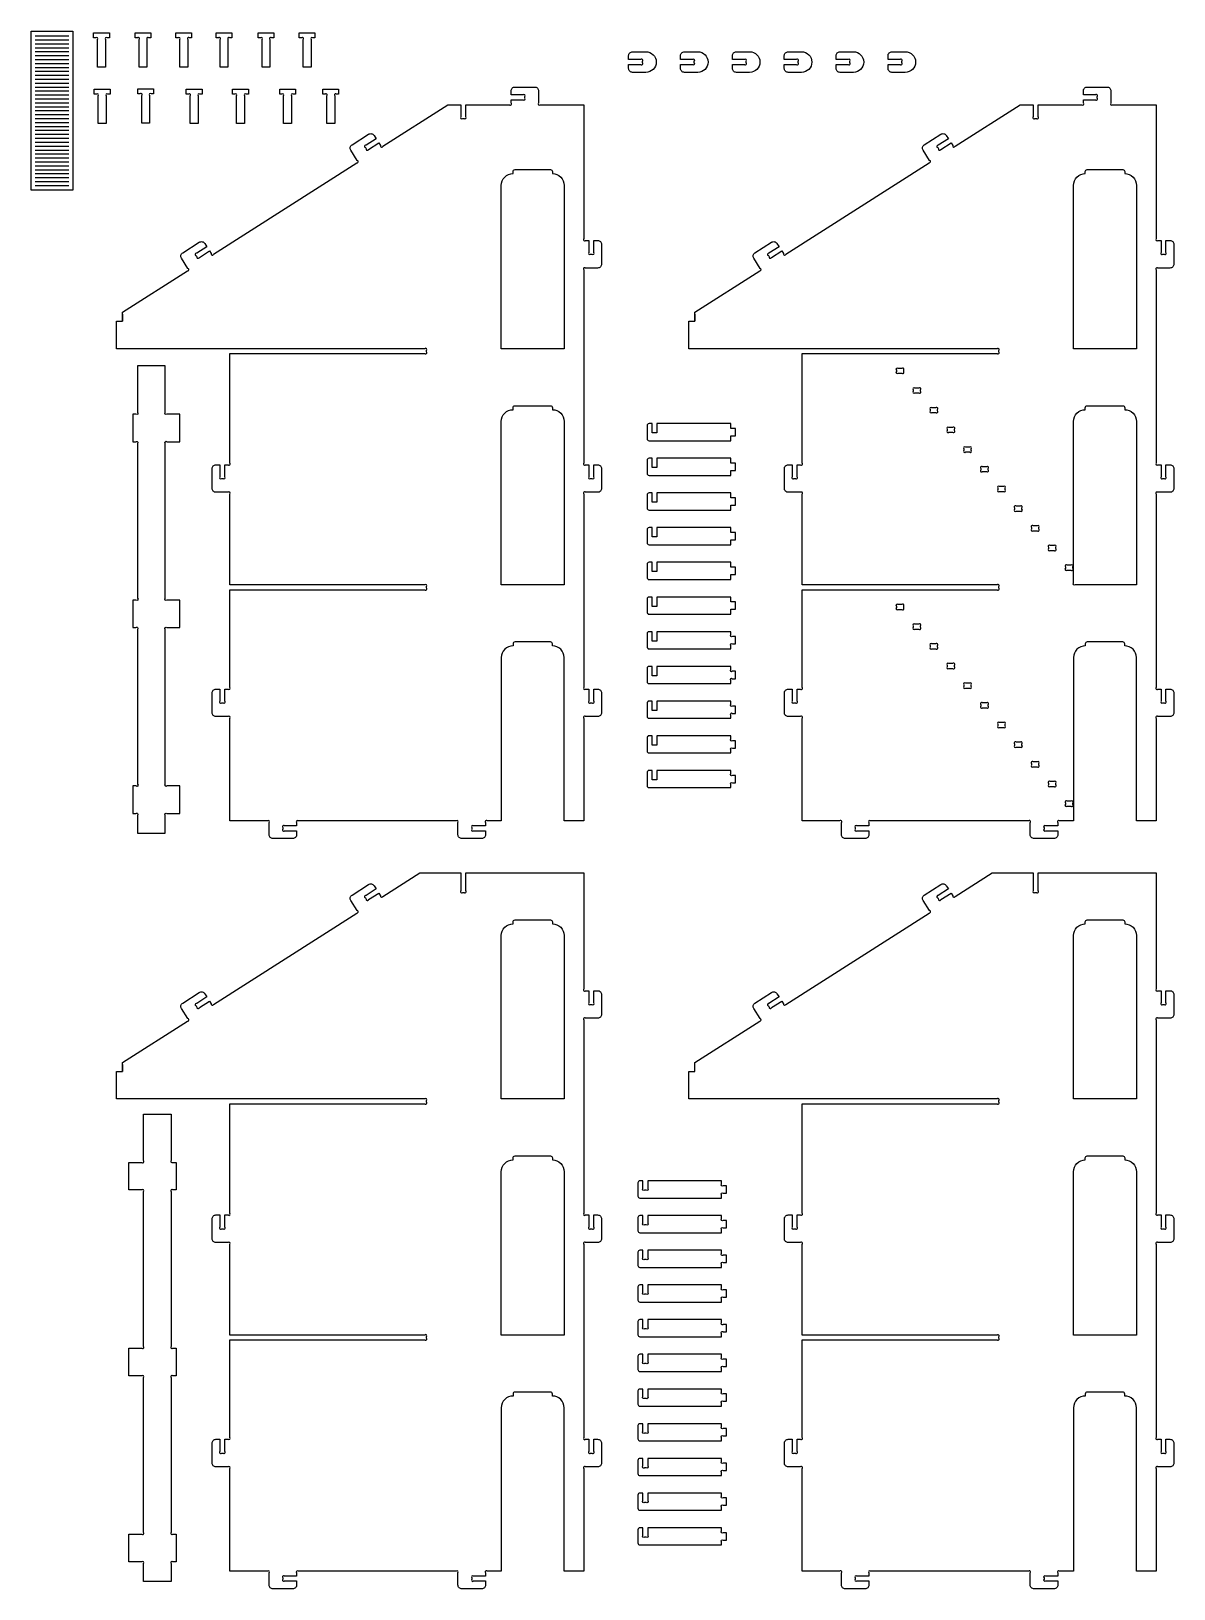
# Model space of a CAD drawing. Extents: x 9625 to 9740, y 1073 to 1136.
# Drawn here: x 9710.94 to 9739.98, y 1095.8 to 1135.38 of the extents above; entities that cross this region are included whole.
import ezdxf

# ---------------------------------------------------------------- set-up
doc = ezdxf.new("R2010")
doc.units = 0
doc.header["$MEASUREMENT"] = 0
doc.layers.add('LAYER_1', color=18, linetype='CONTINUOUS')

msp = doc.modelspace()

# ---------------------------------------------------------------- linework, layer by layer
at = {"layer": 'LAYER_1'}
msp.add_lwpolyline([(9710.937, 1135.383), (9711.997, 1135.383), (9711.997, 1131.343), (9710.937, 1131.343)], close=True, dxfattribs=at)
for points in [[(9712.925, 1135.217), (9712.869, 1135.217, 1), (9712.825, 1135.173), (9712.825, 1134.467), (9712.625, 1134.467), (9712.625, 1135.173, 1), (9712.581, 1135.217), (9712.525, 1135.217), (9712.525, 1135.342), (9712.925, 1135.342)], [(9713.981, 1135.217), (9713.925, 1135.217, 1), (9713.881, 1135.173), (9713.881, 1134.467), (9713.681, 1134.467), (9713.681, 1135.173, 1), (9713.636, 1135.217), (9713.581, 1135.217), (9713.581, 1135.342), (9713.981, 1135.342)], [(9715.015, 1135.217), (9714.96, 1135.217, 1), (9714.915, 1135.173), (9714.915, 1134.467), (9714.715, 1134.467), (9714.715, 1135.173, 1), (9714.671, 1135.217), (9714.615, 1135.217), (9714.615, 1135.342), (9715.015, 1135.342)], [(9716.04, 1135.217), (9715.984, 1135.217, 1), (9715.94, 1135.173), (9715.94, 1134.467), (9715.74, 1134.467), (9715.74, 1135.173, 1), (9715.696, 1135.217), (9715.64, 1135.217), (9715.64, 1135.342), (9716.04, 1135.342)], [(9717.106, 1135.217), (9717.05, 1135.217, 1), (9717.006, 1135.173), (9717.006, 1134.467), (9716.806, 1134.467), (9716.806, 1135.173, 1), (9716.762, 1135.217), (9716.706, 1135.217), (9716.706, 1135.342), (9717.106, 1135.342)], [(9718.151, 1135.217), (9718.095, 1135.217, 1), (9718.051, 1135.173), (9718.051, 1134.467), (9717.851, 1134.467), (9717.851, 1135.173, 1), (9717.807, 1135.217), (9717.751, 1135.217), (9717.751, 1135.342), (9718.151, 1135.342)], [(9726.123, 1134.536), (9726.429, 1134.536, 1), (9726.473, 1134.58), (9726.473, 1134.617, 1), (9726.429, 1134.661), (9726.123, 1134.661), (9726.123, 1134.761, -0.414214), (9726.223, 1134.861), (9726.561, 1134.861, -1), (9726.561, 1134.336), (9726.223, 1134.336, -0.414214), (9726.123, 1134.436)], [(9727.442, 1134.536), (9727.747, 1134.536, 1), (9727.792, 1134.58), (9727.792, 1134.617, 1), (9727.747, 1134.661), (9727.442, 1134.661), (9727.442, 1134.761, -0.414214), (9727.542, 1134.861), (9727.879, 1134.861, -1), (9727.879, 1134.336), (9727.542, 1134.336, -0.414214), (9727.442, 1134.436)], [(9728.76, 1134.536), (9729.066, 1134.536, 1), (9729.11, 1134.58), (9729.11, 1134.617, 1), (9729.066, 1134.661), (9728.76, 1134.661), (9728.76, 1134.761, -0.414214), (9728.86, 1134.861), (9729.198, 1134.861, -1), (9729.198, 1134.336), (9728.86, 1134.336, -0.414214), (9728.76, 1134.436)], [(9730.079, 1134.536), (9730.384, 1134.536, 1), (9730.429, 1134.58), (9730.429, 1134.617, 1), (9730.384, 1134.661), (9730.079, 1134.661), (9730.079, 1134.761, -0.414214), (9730.179, 1134.861), (9730.516, 1134.861, -1), (9730.516, 1134.336), (9730.179, 1134.336, -0.414214), (9730.079, 1134.436)], [(9731.397, 1134.536), (9731.703, 1134.536, 1), (9731.747, 1134.58), (9731.747, 1134.617, 1), (9731.703, 1134.661), (9731.397, 1134.661), (9731.397, 1134.761, -0.414214), (9731.497, 1134.861), (9731.834, 1134.861, -1), (9731.834, 1134.336), (9731.497, 1134.336, -0.414214), (9731.397, 1134.436)], [(9732.715, 1134.536), (9733.021, 1134.536, 1), (9733.065, 1134.58), (9733.065, 1134.617, 1), (9733.021, 1134.661), (9732.715, 1134.661), (9732.715, 1134.761, -0.414214), (9732.815, 1134.861), (9733.153, 1134.861, -1), (9733.153, 1134.336), (9732.815, 1134.336, -0.414214), (9732.715, 1134.436)], [(9712.941, 1133.784), (9712.885, 1133.784, 1), (9712.841, 1133.74), (9712.841, 1133.034), (9712.641, 1133.034), (9712.641, 1133.74, 1), (9712.597, 1133.784), (9712.541, 1133.784), (9712.541, 1133.909), (9712.941, 1133.909)], [(9713.26, 1128.191), (9713.26, 1128.014), (9713.26, 1128.241), (9714.909, 1129.293, 1), (9714.923, 1129.354), (9714.758, 1129.612, -0.414214), (9714.789, 1129.75), (9715.21, 1130.019, -0.414214), (9715.349, 1129.988), (9715.402, 1129.904), (9715.144, 1129.74, 1), (9715.131, 1129.679), (9715.151, 1129.648, 1), (9715.212, 1129.634), (9715.47, 1129.799), (9715.513, 1129.731, 1), (9715.574, 1129.717), (9719.213, 1132.038, 1), (9719.227, 1132.099), (9719.062, 1132.357, -0.414214), (9719.093, 1132.495), (9719.514, 1132.764, -0.414214), (9719.652, 1132.733), (9719.706, 1132.649), (9719.448, 1132.485, 1), (9719.435, 1132.424), (9719.454, 1132.393, 1), (9719.515, 1132.379), (9719.773, 1132.544), (9719.817, 1132.475, 1), (9719.878, 1132.462), (9721.527, 1133.514), (9721.86, 1133.514), (9721.86, 1133.208, 1), (9721.905, 1133.164), (9721.941, 1133.164, 1), (9721.985, 1133.208), (9721.985, 1133.514), (9723.091, 1133.514, 1), (9723.135, 1133.558), (9723.135, 1133.639), (9723.441, 1133.639, 1), (9723.485, 1133.683), (9723.485, 1133.72, 1), (9723.441, 1133.764), (9723.135, 1133.764), (9723.135, 1133.864, -0.414214), (9723.235, 1133.964), (9723.735, 1133.964, -0.414214), (9723.835, 1133.864), (9723.835, 1133.558, 1), (9723.88, 1133.514), (9724.985, 1133.514), (9724.985, 1130.108, 1), (9725.03, 1130.064), (9725.11, 1130.064), (9725.11, 1129.758, 1), (9725.155, 1129.714), (9725.191, 1129.714, 1), (9725.235, 1129.758), (9725.235, 1130.064), (9725.335, 1130.064, -0.414214), (9725.435, 1129.964), (9725.435, 1129.464, -0.414214), (9725.335, 1129.364), (9725.03, 1129.364, 1), (9724.985, 1129.32), (9724.985, 1124.408, 1), (9725.03, 1124.364), (9725.11, 1124.364), (9725.11, 1124.058, 1), (9725.155, 1124.014), (9725.191, 1124.014, 1), (9725.235, 1124.058), (9725.235, 1124.364), (9725.335, 1124.364, -0.414214), (9725.435, 1124.264), (9725.435, 1123.764, -0.414214), (9725.335, 1123.664), (9725.03, 1123.664, 1), (9724.985, 1123.62), (9724.985, 1118.708, 1), (9725.03, 1118.664), (9725.11, 1118.664), (9725.11, 1118.358, 1), (9725.155, 1118.314), (9725.191, 1118.314, 1), (9725.235, 1118.358), (9725.235, 1118.664), (9725.335, 1118.664, -0.414214), (9725.435, 1118.564), (9725.435, 1118.064, -0.414214), (9725.335, 1117.964), (9725.03, 1117.964, 1), (9724.985, 1117.92), (9724.985, 1115.314), (9724.485, 1115.314), (9724.485, 1119.464, 0.414214), (9724.185, 1119.764), (9724.185, 1119.814, 0.414214), (9724.135, 1119.864), (9723.235, 1119.864, 0.414214), (9723.185, 1119.814), (9723.185, 1119.764, 0.414214), (9722.885, 1119.464), (9722.885, 1115.314), (9722.53, 1115.314, 1), (9722.485, 1115.27), (9722.485, 1115.189), (9722.18, 1115.189, 1), (9722.135, 1115.145), (9722.135, 1115.108, 1), (9722.18, 1115.064), (9722.485, 1115.064), (9722.485, 1114.964, -0.414214), (9722.385, 1114.864), (9721.885, 1114.864, -0.414214), (9721.785, 1114.964), (9721.785, 1115.27, 1), (9721.741, 1115.314), (9717.73, 1115.314, 1), (9717.685, 1115.27), (9717.685, 1115.189), (9717.38, 1115.189, 1), (9717.335, 1115.145), (9717.335, 1115.108, 1), (9717.38, 1115.064), (9717.685, 1115.064), (9717.685, 1114.964, -0.414214), (9717.585, 1114.864), (9717.085, 1114.864, -0.414214), (9716.985, 1114.964), (9716.985, 1115.27, 1), (9716.941, 1115.314), (9715.985, 1115.314), (9715.985, 1117.92, 1), (9715.941, 1117.964), (9715.635, 1117.964, -0.414214), (9715.535, 1118.064), (9715.535, 1118.564, -0.414214), (9715.635, 1118.664), (9715.735, 1118.664), (9715.735, 1118.358, 1), (9715.78, 1118.314), (9715.816, 1118.314, 1), (9715.86, 1118.358), (9715.86, 1118.664), (9715.941, 1118.664, 1), (9715.985, 1118.708), (9715.985, 1121.189), (9720.941, 1121.189, 1), (9720.985, 1121.233), (9720.985, 1121.27, 1), (9720.941, 1121.314), (9715.985, 1121.314), (9715.985, 1123.62, 1), (9715.941, 1123.664), (9715.635, 1123.664, -0.414214), (9715.535, 1123.764), (9715.535, 1124.264, -0.414214), (9715.635, 1124.364), (9715.735, 1124.364), (9715.735, 1124.058, 1), (9715.78, 1124.014), (9715.816, 1124.014, 1), (9715.86, 1124.058), (9715.86, 1124.364), (9715.941, 1124.364, 1), (9715.985, 1124.408), (9715.985, 1127.189), (9720.941, 1127.189, 1), (9720.985, 1127.233), (9720.985, 1127.27, 1), (9720.941, 1127.314), (9713.11, 1127.314), (9713.11, 1128.014), (9713.26, 1128.014)], [(9714.048, 1133.793), (9713.992, 1133.793, 1), (9713.948, 1133.748), (9713.948, 1133.043), (9713.748, 1133.043), (9713.748, 1133.748, 1), (9713.703, 1133.793), (9713.648, 1133.793), (9713.648, 1133.918), (9714.048, 1133.918)], [(9715.28, 1133.784), (9715.224, 1133.784, 1), (9715.18, 1133.74), (9715.18, 1133.034), (9714.98, 1133.034), (9714.98, 1133.74, 1), (9714.935, 1133.784), (9714.88, 1133.784), (9714.88, 1133.909), (9715.28, 1133.909)], [(9716.458, 1133.784), (9716.402, 1133.784, 1), (9716.358, 1133.74), (9716.358, 1133.034), (9716.158, 1133.034), (9716.158, 1133.74, 1), (9716.114, 1133.784), (9716.058, 1133.784), (9716.058, 1133.909), (9716.458, 1133.909)], [(9717.654, 1133.784), (9717.598, 1133.784, 1), (9717.554, 1133.74), (9717.554, 1133.034), (9717.354, 1133.034), (9717.354, 1133.74, 1), (9717.31, 1133.784), (9717.254, 1133.784), (9717.254, 1133.909), (9717.654, 1133.909)], [(9718.752, 1133.784), (9718.696, 1133.784, 1), (9718.652, 1133.74), (9718.652, 1133.034), (9718.452, 1133.034), (9718.452, 1133.74, 1), (9718.408, 1133.784), (9718.352, 1133.784), (9718.352, 1133.909), (9718.752, 1133.909)], [(9727.805, 1128.191), (9727.805, 1128.014), (9727.805, 1128.241), (9729.454, 1129.293, 1), (9729.467, 1129.354), (9729.303, 1129.612, -0.414214), (9729.333, 1129.75), (9729.755, 1130.019, -0.414214), (9729.893, 1129.988), (9729.947, 1129.904), (9729.689, 1129.74, 1), (9729.675, 1129.679), (9729.695, 1129.648, 1), (9729.756, 1129.634), (9730.014, 1129.799), (9730.057, 1129.731, 1), (9730.118, 1129.717), (9733.758, 1132.038, 1), (9733.771, 1132.099), (9733.607, 1132.357, -0.414214), (9733.637, 1132.495), (9734.059, 1132.764, -0.414214), (9734.197, 1132.733), (9734.251, 1132.649), (9733.993, 1132.485, 1), (9733.979, 1132.424), (9733.999, 1132.393, 1), (9734.06, 1132.379), (9734.318, 1132.544), (9734.361, 1132.475, 1), (9734.422, 1132.462), (9736.071, 1133.514), (9736.405, 1133.514), (9736.405, 1133.208, 1), (9736.449, 1133.164), (9736.486, 1133.164, 1), (9736.53, 1133.208), (9736.53, 1133.514), (9737.636, 1133.514, 1), (9737.68, 1133.558), (9737.68, 1133.639), (9737.986, 1133.639, 1), (9738.03, 1133.683), (9738.03, 1133.72, 1), (9737.986, 1133.764), (9737.68, 1133.764), (9737.68, 1133.864, -0.414214), (9737.78, 1133.964), (9738.28, 1133.964, -0.414214), (9738.38, 1133.864), (9738.38, 1133.558, 1), (9738.424, 1133.514), (9739.53, 1133.514), (9739.53, 1130.108, 1), (9739.574, 1130.064), (9739.655, 1130.064), (9739.655, 1129.758, 1), (9739.699, 1129.714), (9739.736, 1129.714, 1), (9739.78, 1129.758), (9739.78, 1130.064), (9739.88, 1130.064, -0.414214), (9739.98, 1129.964), (9739.98, 1129.464, -0.414214), (9739.88, 1129.364), (9739.574, 1129.364, 1), (9739.53, 1129.32), (9739.53, 1124.408, 1), (9739.574, 1124.364), (9739.655, 1124.364), (9739.655, 1124.058, 1), (9739.699, 1124.014), (9739.736, 1124.014, 1), (9739.78, 1124.058), (9739.78, 1124.364), (9739.88, 1124.364, -0.414214), (9739.98, 1124.264), (9739.98, 1123.764, -0.414214), (9739.88, 1123.664), (9739.574, 1123.664, 1), (9739.53, 1123.62), (9739.53, 1118.708, 1), (9739.574, 1118.664), (9739.655, 1118.664), (9739.655, 1118.358, 1), (9739.699, 1118.314), (9739.736, 1118.314, 1), (9739.78, 1118.358), (9739.78, 1118.664), (9739.88, 1118.664, -0.414214), (9739.98, 1118.564), (9739.98, 1118.064, -0.414214), (9739.88, 1117.964), (9739.574, 1117.964, 1), (9739.53, 1117.92), (9739.53, 1115.314), (9739.03, 1115.314), (9739.03, 1119.464, 0.414214), (9738.73, 1119.764), (9738.73, 1119.814, 0.414214), (9738.68, 1119.864), (9737.78, 1119.864, 0.414214), (9737.73, 1119.814), (9737.73, 1119.764, 0.414214), (9737.43, 1119.464), (9737.43, 1115.314), (9737.074, 1115.314, 1), (9737.03, 1115.27), (9737.03, 1115.189), (9736.724, 1115.189, 1), (9736.68, 1115.145), (9736.68, 1115.108, 1), (9736.724, 1115.064), (9737.03, 1115.064), (9737.03, 1114.964, -0.414214), (9736.93, 1114.864), (9736.43, 1114.864, -0.414214), (9736.33, 1114.964), (9736.33, 1115.27, 1), (9736.286, 1115.314), (9732.274, 1115.314, 1), (9732.23, 1115.27), (9732.23, 1115.189), (9731.924, 1115.189, 1), (9731.88, 1115.145), (9731.88, 1115.108, 1), (9731.924, 1115.064), (9732.23, 1115.064), (9732.23, 1114.964, -0.414214), (9732.13, 1114.864), (9731.63, 1114.864, -0.414214), (9731.53, 1114.964), (9731.53, 1115.27, 1), (9731.486, 1115.314), (9730.53, 1115.314), (9730.53, 1117.92, 1), (9730.486, 1117.964), (9730.18, 1117.964, -0.414214), (9730.08, 1118.064), (9730.08, 1118.564, -0.414214), (9730.18, 1118.664), (9730.28, 1118.664), (9730.28, 1118.358, 1), (9730.324, 1118.314), (9730.361, 1118.314, 1), (9730.405, 1118.358), (9730.405, 1118.664), (9730.486, 1118.664, 1), (9730.53, 1118.708), (9730.53, 1121.189), (9735.486, 1121.189, 1), (9735.53, 1121.233), (9735.53, 1121.27, 1), (9735.486, 1121.314), (9730.53, 1121.314), (9730.53, 1123.62, 1), (9730.486, 1123.664), (9730.18, 1123.664, -0.414214), (9730.08, 1123.764), (9730.08, 1124.264, -0.414214), (9730.18, 1124.364), (9730.28, 1124.364), (9730.28, 1124.058, 1), (9730.324, 1124.014), (9730.361, 1124.014, 1), (9730.405, 1124.058), (9730.405, 1124.364), (9730.486, 1124.364, 1), (9730.53, 1124.408), (9730.53, 1127.189), (9735.486, 1127.189, 1), (9735.53, 1127.233), (9735.53, 1127.27, 1), (9735.486, 1127.314), (9727.655, 1127.314), (9727.655, 1128.014), (9727.805, 1128.014)], [(9724.485, 1131.464), (9724.485, 1127.314), (9722.885, 1127.314), (9722.885, 1131.464, -0.414214), (9723.185, 1131.764), (9723.185, 1131.814, -0.414214), (9723.235, 1131.864), (9724.135, 1131.864, -0.414214), (9724.185, 1131.814), (9724.185, 1131.764, -0.414214)], [(9739.03, 1131.464), (9739.03, 1127.314), (9737.43, 1127.314), (9737.43, 1131.464, -0.414214), (9737.73, 1131.764), (9737.73, 1131.814, -0.414214), (9737.78, 1131.864), (9738.68, 1131.864, -0.414214), (9738.73, 1131.814), (9738.73, 1131.764, -0.414214)], [(9713.644, 1126.876), (9713.644, 1125.695, -1), (9713.599, 1125.651), (9713.519, 1125.651), (9713.519, 1124.951), (9713.599, 1124.951, -1), (9713.644, 1124.906), (9713.644, 1120.97, -1), (9713.599, 1120.926), (9713.519, 1120.926), (9713.519, 1120.226), (9713.599, 1120.226, -1), (9713.644, 1120.181), (9713.644, 1116.245, -1), (9713.599, 1116.201), (9713.519, 1116.201), (9713.519, 1115.501), (9713.599, 1115.501, -1), (9713.644, 1115.456), (9713.644, 1115.001), (9714.344, 1115.001), (9714.344, 1115.456, -1), (9714.388, 1115.501), (9714.719, 1115.501), (9714.719, 1116.201), (9714.388, 1116.201, -1), (9714.344, 1116.245), (9714.344, 1120.181, -1), (9714.388, 1120.226), (9714.719, 1120.226), (9714.719, 1120.926), (9714.388, 1120.926, -1), (9714.344, 1120.97), (9714.344, 1124.906, -1), (9714.388, 1124.951), (9714.719, 1124.951), (9714.719, 1125.651), (9714.388, 1125.651, -1), (9714.344, 1125.695), (9714.344, 1126.876)], [(9732.971, 1126.689), (9733.069, 1126.689, 1), (9733.113, 1126.733), (9733.113, 1126.77, 1), (9733.069, 1126.814), (9732.971, 1126.814, 1), (9732.927, 1126.77), (9732.927, 1126.733, 1)], [(9733.4, 1126.189), (9733.499, 1126.189, 1), (9733.543, 1126.233), (9733.543, 1126.27, 1), (9733.499, 1126.314), (9733.4, 1126.314, 1), (9733.356, 1126.27), (9733.356, 1126.233, 1)], [(9724.485, 1125.464), (9724.485, 1121.314), (9722.885, 1121.314), (9722.885, 1125.464, -0.414214), (9723.185, 1125.764), (9723.185, 1125.814, -0.414214), (9723.235, 1125.864), (9724.135, 1125.864, -0.414214), (9724.185, 1125.814), (9724.185, 1125.764, -0.414214)], [(9733.83, 1125.689), (9733.928, 1125.689, 1), (9733.972, 1125.733), (9733.972, 1125.77, 1), (9733.928, 1125.814), (9733.83, 1125.814, 1), (9733.786, 1125.77), (9733.786, 1125.733, 1)], [(9739.03, 1125.464), (9739.03, 1121.314), (9737.474, 1121.314, -1), (9737.43, 1121.358), (9737.43, 1125.464, -0.414214), (9737.73, 1125.764), (9737.73, 1125.814, -0.414214), (9737.78, 1125.864), (9738.68, 1125.864, -0.414214), (9738.73, 1125.814), (9738.73, 1125.764, -0.414214)], [(9728.717, 1125.411), (9726.842, 1125.411), (9726.842, 1125.174), (9726.717, 1125.174), (9726.717, 1125.411), (9726.642, 1125.411, 0.414214), (9726.592, 1125.361), (9726.592, 1125.024, 0.414214), (9726.642, 1124.974), (9728.717, 1124.974), (9728.717, 1125.099), (9728.842, 1125.099), (9728.842, 1125.286), (9728.717, 1125.286)], [(9734.259, 1125.189), (9734.358, 1125.189, 1), (9734.402, 1125.233), (9734.402, 1125.27, 1), (9734.358, 1125.314), (9734.259, 1125.314, 1), (9734.215, 1125.27), (9734.215, 1125.233, 1)], [(9734.689, 1124.689), (9734.787, 1124.689, 1), (9734.832, 1124.733), (9734.832, 1124.77, 1), (9734.787, 1124.814), (9734.689, 1124.814, 1), (9734.645, 1124.77), (9734.645, 1124.733, 1)], [(9728.717, 1124.529), (9726.842, 1124.529), (9726.842, 1124.293), (9726.717, 1124.293), (9726.717, 1124.529), (9726.642, 1124.529, 0.414214), (9726.592, 1124.479), (9726.592, 1124.143, 0.414214), (9726.642, 1124.093), (9728.717, 1124.093), (9728.717, 1124.218), (9728.842, 1124.218), (9728.842, 1124.404), (9728.717, 1124.404)], [(9735.119, 1124.189), (9735.217, 1124.189, 1), (9735.261, 1124.233), (9735.261, 1124.27, 1), (9735.217, 1124.314), (9735.119, 1124.314, 1), (9735.074, 1124.27), (9735.074, 1124.233, 1)], [(9735.548, 1123.689), (9735.646, 1123.689, 1), (9735.691, 1123.733), (9735.691, 1123.77, 1), (9735.646, 1123.814), (9735.548, 1123.814, 1), (9735.504, 1123.77), (9735.504, 1123.733, 1)], [(9728.717, 1123.648), (9726.842, 1123.648), (9726.842, 1123.411), (9726.717, 1123.411), (9726.717, 1123.648), (9726.642, 1123.648, 0.414214), (9726.592, 1123.598), (9726.592, 1123.261, 0.414214), (9726.642, 1123.211), (9728.717, 1123.211), (9728.717, 1123.336), (9728.842, 1123.336), (9728.842, 1123.523), (9728.717, 1123.523)], [(9735.978, 1123.189), (9736.076, 1123.189, 1), (9736.12, 1123.233), (9736.12, 1123.27, 1), (9736.076, 1123.314), (9735.978, 1123.314, 1), (9735.933, 1123.27), (9735.933, 1123.233, 1)], [(9728.717, 1122.766), (9726.842, 1122.766), (9726.842, 1122.53), (9726.717, 1122.53), (9726.717, 1122.766), (9726.642, 1122.766, 0.414214), (9726.592, 1122.716), (9726.592, 1122.38, 0.414214), (9726.642, 1122.33), (9728.717, 1122.33), (9728.717, 1122.455), (9728.842, 1122.455), (9728.842, 1122.641), (9728.717, 1122.641)], [(9736.407, 1122.689), (9736.506, 1122.689, 1), (9736.55, 1122.733), (9736.55, 1122.77, 1), (9736.506, 1122.814), (9736.407, 1122.814, 1), (9736.363, 1122.77), (9736.363, 1122.733, 1)], [(9736.837, 1122.189), (9736.935, 1122.189, 1), (9736.979, 1122.233), (9736.979, 1122.27, 1), (9736.935, 1122.314), (9736.837, 1122.314, 1), (9736.793, 1122.27), (9736.793, 1122.233, 1)], [(9728.717, 1121.885), (9726.842, 1121.885), (9726.842, 1121.648), (9726.717, 1121.648), (9726.717, 1121.885), (9726.642, 1121.885, 0.414214), (9726.592, 1121.835), (9726.592, 1121.498, 0.414214), (9726.642, 1121.448), (9728.717, 1121.448), (9728.717, 1121.573), (9728.842, 1121.573), (9728.842, 1121.76), (9728.717, 1121.76)], [(9737.266, 1121.689), (9737.365, 1121.689, 1), (9737.409, 1121.733), (9737.409, 1121.77, 1), (9737.365, 1121.814), (9737.266, 1121.814, 1), (9737.222, 1121.77), (9737.222, 1121.733, 1)], [(9728.717, 1121.003), (9726.842, 1121.003), (9726.842, 1120.766), (9726.717, 1120.766), (9726.717, 1121.003), (9726.642, 1121.003, 0.414214), (9726.592, 1120.953), (9726.592, 1120.616, 0.414214), (9726.642, 1120.566), (9728.717, 1120.566), (9728.717, 1120.691), (9728.842, 1120.691), (9728.842, 1120.878), (9728.717, 1120.878)], [(9732.971, 1120.689), (9733.069, 1120.689, 1), (9733.113, 1120.733), (9733.113, 1120.77, 1), (9733.069, 1120.814), (9732.971, 1120.814, 1), (9732.927, 1120.77), (9732.927, 1120.733, 1)], [(9733.4, 1120.189), (9733.499, 1120.189, 1), (9733.543, 1120.233), (9733.543, 1120.27, 1), (9733.499, 1120.314), (9733.4, 1120.314, 1), (9733.356, 1120.27), (9733.356, 1120.233, 1)], [(9728.842, 1119.997), (9728.762, 1119.997, -1), (9728.717, 1120.041), (9728.717, 1120.122), (9726.842, 1120.122), (9726.842, 1119.885), (9726.717, 1119.885), (9726.717, 1120.122), (9726.642, 1120.122, 0.414214), (9726.592, 1120.072), (9726.592, 1119.735, 0.414214), (9726.642, 1119.685), (9728.717, 1119.685), (9728.717, 1119.766, -1), (9728.762, 1119.81), (9728.842, 1119.81)], [(9733.83, 1119.689), (9733.928, 1119.689, 1), (9733.972, 1119.733), (9733.972, 1119.77, 1), (9733.928, 1119.814), (9733.83, 1119.814, 1), (9733.786, 1119.77), (9733.786, 1119.733, 1)], [(9728.842, 1119.115), (9728.762, 1119.115, -1), (9728.717, 1119.159), (9728.717, 1119.24), (9726.842, 1119.24), (9726.842, 1119.003), (9726.717, 1119.003), (9726.717, 1119.24), (9726.642, 1119.24, 0.414214), (9726.592, 1119.19), (9726.592, 1118.853, 0.414214), (9726.642, 1118.803), (9728.717, 1118.803), (9728.717, 1118.884, -1), (9728.762, 1118.928), (9728.842, 1118.928)], [(9734.259, 1119.189), (9734.358, 1119.189, 1), (9734.402, 1119.233), (9734.402, 1119.27, 1), (9734.358, 1119.314), (9734.259, 1119.314, 1), (9734.215, 1119.27), (9734.215, 1119.233, 1)], [(9734.689, 1118.689), (9734.787, 1118.689, 1), (9734.832, 1118.733), (9734.832, 1118.77, 1), (9734.787, 1118.814), (9734.689, 1118.814, 1), (9734.645, 1118.77), (9734.645, 1118.733, 1)], [(9728.842, 1118.233), (9728.762, 1118.233, -1), (9728.717, 1118.278), (9728.717, 1118.358), (9726.842, 1118.358), (9726.842, 1118.122), (9726.717, 1118.122), (9726.717, 1118.358), (9726.642, 1118.358, 0.414214), (9726.592, 1118.308), (9726.592, 1117.972, 0.414214), (9726.642, 1117.922), (9728.717, 1117.922), (9728.717, 1118.003, -1), (9728.762, 1118.047), (9728.842, 1118.047)], [(9735.119, 1118.189), (9735.217, 1118.189, 1), (9735.261, 1118.233), (9735.261, 1118.27, 1), (9735.217, 1118.314), (9735.119, 1118.314, 1), (9735.074, 1118.27), (9735.074, 1118.233, 1)], [(9728.842, 1117.352), (9728.762, 1117.352, -1), (9728.717, 1117.396), (9728.717, 1117.477), (9726.842, 1117.477), (9726.842, 1117.24), (9726.717, 1117.24), (9726.717, 1117.477), (9726.642, 1117.477, 0.414214), (9726.592, 1117.427), (9726.592, 1117.09, 0.414214), (9726.642, 1117.04), (9728.717, 1117.04), (9728.717, 1117.121, -1), (9728.762, 1117.165), (9728.842, 1117.165)], [(9735.504, 1117.77), (9735.504, 1117.733, 1), (9735.548, 1117.689), (9735.646, 1117.689, 1), (9735.691, 1117.733), (9735.691, 1117.77, 1), (9735.646, 1117.814), (9735.548, 1117.814, 1)], [(9735.978, 1117.189), (9736.076, 1117.189, 1), (9736.12, 1117.233), (9736.12, 1117.27, 1), (9736.076, 1117.314), (9735.978, 1117.314, 1), (9735.933, 1117.27), (9735.933, 1117.233, 1)], [(9736.407, 1116.689), (9736.506, 1116.689, 1), (9736.55, 1116.733), (9736.55, 1116.77, 1), (9736.506, 1116.814), (9736.407, 1116.814, 1), (9736.363, 1116.77), (9736.363, 1116.733, 1)], [(9728.842, 1116.47), (9728.762, 1116.47, -1), (9728.717, 1116.515), (9728.717, 1116.595), (9726.842, 1116.595), (9726.842, 1116.359), (9726.717, 1116.359), (9726.717, 1116.595), (9726.642, 1116.595, 0.414214), (9726.592, 1116.545), (9726.592, 1116.209, 0.414214), (9726.642, 1116.159), (9728.717, 1116.159), (9728.717, 1116.239, -1), (9728.762, 1116.284), (9728.842, 1116.284)], [(9736.837, 1116.189), (9736.935, 1116.189, 1), (9736.979, 1116.233), (9736.979, 1116.27, 1), (9736.935, 1116.314), (9736.837, 1116.314, 1), (9736.793, 1116.27), (9736.793, 1116.233, 1)], [(9737.266, 1115.689), (9737.365, 1115.689, 1), (9737.409, 1115.733), (9737.409, 1115.77, 1), (9737.365, 1115.814), (9737.266, 1115.814, 1), (9737.222, 1115.77), (9737.222, 1115.733, 1)], [(9713.26, 1109.126), (9713.26, 1108.949), (9713.26, 1109.176), (9714.909, 1110.228, 1), (9714.923, 1110.289), (9714.758, 1110.547, -0.414214), (9714.789, 1110.685), (9715.21, 1110.954, -0.414214), (9715.349, 1110.923), (9715.402, 1110.839), (9715.144, 1110.675, 1), (9715.131, 1110.614), (9715.151, 1110.583, 1), (9715.212, 1110.569), (9715.47, 1110.734), (9715.513, 1110.666, 1), (9715.574, 1110.652), (9719.213, 1112.973, 1), (9719.227, 1113.034), (9719.062, 1113.292, -0.414214), (9719.093, 1113.43), (9719.514, 1113.699, -0.414214), (9719.652, 1113.668), (9719.706, 1113.584), (9719.448, 1113.42, 1), (9719.435, 1113.359), (9719.454, 1113.328, 1), (9719.515, 1113.314), (9719.773, 1113.479), (9719.817, 1113.41, 1), (9719.878, 1113.397), (9720.818, 1113.997), (9721.86, 1113.997), (9721.86, 1113.541, 1), (9721.905, 1113.497), (9721.941, 1113.497, 1), (9721.985, 1113.541), (9721.985, 1113.997), (9724.985, 1113.997), (9724.985, 1111.043, 1), (9725.03, 1110.999), (9725.11, 1110.999), (9725.11, 1110.693, 1), (9725.155, 1110.649), (9725.191, 1110.649, 1), (9725.235, 1110.693), (9725.235, 1110.999), (9725.335, 1110.999, -0.414214), (9725.435, 1110.899), (9725.435, 1110.399, -0.414214), (9725.335, 1110.299), (9725.03, 1110.299, 1), (9724.985, 1110.255), (9724.985, 1105.343, 1), (9725.03, 1105.299), (9725.11, 1105.299), (9725.11, 1104.993, 1), (9725.155, 1104.949), (9725.191, 1104.949, 1), (9725.235, 1104.993), (9725.235, 1105.299), (9725.335, 1105.299, -0.414214), (9725.435, 1105.199), (9725.435, 1104.699, -0.414214), (9725.335, 1104.599), (9725.03, 1104.599, 1), (9724.985, 1104.555), (9724.985, 1099.643, 1), (9725.03, 1099.599), (9725.11, 1099.599), (9725.11, 1099.293, 1), (9725.155, 1099.249), (9725.191, 1099.249, 1), (9725.235, 1099.293), (9725.235, 1099.599), (9725.335, 1099.599, -0.414214), (9725.435, 1099.499), (9725.435, 1098.999, -0.414214), (9725.335, 1098.899), (9725.03, 1098.899, 1), (9724.985, 1098.855), (9724.985, 1096.249), (9724.485, 1096.249), (9724.485, 1100.399, 0.414214), (9724.185, 1100.699), (9724.185, 1100.749, 0.414214), (9724.135, 1100.799), (9723.235, 1100.799, 0.414214), (9723.185, 1100.749), (9723.185, 1100.699, 0.414214), (9722.885, 1100.399), (9722.885, 1096.249), (9722.53, 1096.249, 1), (9722.485, 1096.205), (9722.485, 1096.124), (9722.18, 1096.124, 1), (9722.135, 1096.08), (9722.135, 1096.043, 1), (9722.18, 1095.999), (9722.485, 1095.999), (9722.485, 1095.899, -0.414214), (9722.385, 1095.799), (9721.885, 1095.799, -0.414214), (9721.785, 1095.899), (9721.785, 1096.205, 1), (9721.741, 1096.249), (9717.73, 1096.249, 1), (9717.685, 1096.205), (9717.685, 1096.124), (9717.38, 1096.124, 1), (9717.335, 1096.08), (9717.335, 1096.043, 1), (9717.38, 1095.999), (9717.685, 1095.999), (9717.685, 1095.899, -0.414214), (9717.585, 1095.799), (9717.085, 1095.799, -0.414214), (9716.985, 1095.899), (9716.985, 1096.205, 1), (9716.941, 1096.249), (9715.985, 1096.249), (9715.985, 1098.855, 1), (9715.941, 1098.899), (9715.635, 1098.899, -0.414214), (9715.535, 1098.999), (9715.535, 1099.499, -0.414214), (9715.635, 1099.599), (9715.735, 1099.599), (9715.735, 1099.293, 1), (9715.78, 1099.249), (9715.816, 1099.249, 1), (9715.86, 1099.293), (9715.86, 1099.599), (9715.941, 1099.599, 1), (9715.985, 1099.643), (9715.985, 1102.124), (9720.941, 1102.124, 1), (9720.985, 1102.168), (9720.985, 1102.205, 1), (9720.941, 1102.249), (9715.985, 1102.249), (9715.985, 1104.555, 1), (9715.941, 1104.599), (9715.635, 1104.599, -0.414214), (9715.535, 1104.699), (9715.535, 1105.199, -0.414214), (9715.635, 1105.299), (9715.735, 1105.299), (9715.735, 1104.993, 1), (9715.78, 1104.949), (9715.816, 1104.949, 1), (9715.86, 1104.993), (9715.86, 1105.299), (9715.941, 1105.299, 1), (9715.985, 1105.343), (9715.985, 1108.124), (9720.941, 1108.124, 1), (9720.985, 1108.168), (9720.985, 1108.205, 1), (9720.941, 1108.249), (9713.11, 1108.249), (9713.11, 1108.949), (9713.26, 1108.949)], [(9727.805, 1109.063), (9727.805, 1109.176), (9729.454, 1110.228, 1), (9729.467, 1110.289), (9729.303, 1110.547, -0.414214), (9729.333, 1110.685), (9729.755, 1110.954, -0.414214), (9729.893, 1110.923), (9729.947, 1110.839), (9729.689, 1110.675, 1), (9729.675, 1110.614), (9729.695, 1110.583, 1), (9729.756, 1110.569), (9730.014, 1110.734), (9730.057, 1110.666, 1), (9730.118, 1110.652), (9733.758, 1112.973, 1), (9733.771, 1113.034), (9733.607, 1113.292, -0.414214), (9733.637, 1113.43), (9734.059, 1113.699, -0.414214), (9734.197, 1113.668), (9734.251, 1113.584), (9733.993, 1113.42, 1), (9733.979, 1113.359), (9733.999, 1113.328, 1), (9734.06, 1113.314), (9734.318, 1113.479), (9734.361, 1113.41, 1), (9734.422, 1113.397), (9735.363, 1113.997), (9736.405, 1113.997), (9736.405, 1113.541, 1), (9736.449, 1113.497), (9736.486, 1113.497, 1), (9736.53, 1113.541), (9736.53, 1113.997), (9739.53, 1113.997), (9739.53, 1111.043, 1), (9739.574, 1110.999), (9739.655, 1110.999), (9739.655, 1110.693, 1), (9739.699, 1110.649), (9739.736, 1110.649, 1), (9739.78, 1110.693), (9739.78, 1110.999), (9739.88, 1110.999, -0.414214), (9739.98, 1110.899), (9739.98, 1110.399, -0.414214), (9739.88, 1110.299), (9739.574, 1110.299, 1), (9739.53, 1110.255), (9739.53, 1105.343, 1), (9739.574, 1105.299), (9739.655, 1105.299), (9739.655, 1104.993, 1), (9739.699, 1104.949), (9739.736, 1104.949, 1), (9739.78, 1104.993), (9739.78, 1105.299), (9739.88, 1105.299, -0.414214), (9739.98, 1105.199), (9739.98, 1104.699, -0.414214), (9739.88, 1104.599), (9739.574, 1104.599, 1), (9739.53, 1104.555), (9739.53, 1099.643, 1), (9739.574, 1099.599), (9739.655, 1099.599), (9739.655, 1099.293, 1), (9739.699, 1099.249), (9739.736, 1099.249, 1), (9739.78, 1099.293), (9739.78, 1099.599), (9739.88, 1099.599, -0.414214), (9739.98, 1099.499), (9739.98, 1098.999, -0.414214), (9739.88, 1098.899), (9739.574, 1098.899, 1), (9739.53, 1098.855), (9739.53, 1096.249), (9739.03, 1096.249), (9739.03, 1100.399, 0.414214), (9738.73, 1100.699), (9738.73, 1100.749, 0.414214), (9738.68, 1100.799), (9737.78, 1100.799, 0.414214), (9737.73, 1100.749), (9737.73, 1100.699, 0.414214), (9737.43, 1100.399), (9737.43, 1096.249), (9737.074, 1096.249, 1), (9737.03, 1096.205), (9737.03, 1096.124), (9736.724, 1096.124, 1), (9736.68, 1096.08), (9736.68, 1096.043, 1), (9736.724, 1095.999), (9737.03, 1095.999), (9737.03, 1095.899, -0.414214), (9736.93, 1095.799), (9736.43, 1095.799, -0.414214), (9736.33, 1095.899), (9736.33, 1096.205, 1), (9736.286, 1096.249), (9732.274, 1096.249, 1), (9732.23, 1096.205), (9732.23, 1096.124), (9731.924, 1096.124, 1), (9731.88, 1096.08), (9731.88, 1096.043, 1), (9731.924, 1095.999), (9732.23, 1095.999), (9732.23, 1095.899, -0.414214), (9732.13, 1095.799), (9731.63, 1095.799, -0.414214), (9731.53, 1095.899), (9731.53, 1096.205, 1), (9731.486, 1096.249), (9730.53, 1096.249), (9730.53, 1098.855, 1), (9730.486, 1098.899), (9730.18, 1098.899, -0.414214), (9730.08, 1098.999), (9730.08, 1099.499, -0.414214), (9730.18, 1099.599), (9730.28, 1099.599), (9730.28, 1099.293, 1), (9730.324, 1099.249), (9730.361, 1099.249, 1), (9730.405, 1099.293), (9730.405, 1099.599), (9730.486, 1099.599, 1), (9730.53, 1099.643), (9730.53, 1102.124), (9735.486, 1102.124, 1), (9735.53, 1102.168), (9735.53, 1102.205, 1), (9735.486, 1102.249), (9730.53, 1102.249), (9730.53, 1104.555, 1), (9730.486, 1104.599), (9730.18, 1104.599, -0.414214), (9730.08, 1104.699), (9730.08, 1105.199, -0.414214), (9730.18, 1105.299), (9730.28, 1105.299), (9730.28, 1104.993, 1), (9730.324, 1104.949), (9730.361, 1104.949, 1), (9730.405, 1104.993), (9730.405, 1105.299), (9730.486, 1105.299, 1), (9730.53, 1105.343), (9730.53, 1108.124), (9735.486, 1108.124, 1), (9735.53, 1108.168), (9735.53, 1108.205, 1), (9735.486, 1108.249), (9727.655, 1108.249), (9727.655, 1108.949), (9727.805, 1108.949)], [(9724.485, 1112.399), (9724.485, 1108.249), (9722.885, 1108.249), (9722.885, 1112.399, -0.414214), (9723.185, 1112.699), (9723.185, 1112.749, -0.414214), (9723.235, 1112.799), (9724.135, 1112.799, -0.414214), (9724.185, 1112.749), (9724.185, 1112.699, -0.414214)], [(9739.03, 1112.399), (9739.03, 1108.249), (9737.43, 1108.249), (9737.43, 1112.399, -0.414214), (9737.73, 1112.699), (9737.73, 1112.749, -0.414214), (9737.78, 1112.799), (9738.68, 1112.799, -0.414214), (9738.73, 1112.749), (9738.73, 1112.699, -0.414214)], [(9714.495, 1107.862), (9714.495, 1106.682, 1), (9714.539, 1106.637), (9714.62, 1106.637), (9714.62, 1105.937), (9714.539, 1105.937, 1), (9714.495, 1105.893), (9714.495, 1101.957, 1), (9714.539, 1101.912), (9714.62, 1101.912), (9714.62, 1101.212), (9714.539, 1101.212, 1), (9714.495, 1101.168), (9714.495, 1097.232, 1), (9714.539, 1097.187), (9714.62, 1097.187), (9714.62, 1096.487), (9714.539, 1096.487, 1), (9714.495, 1096.443), (9714.495, 1095.987), (9713.795, 1095.987), (9713.795, 1096.443, 1), (9713.75, 1096.487), (9713.42, 1096.487), (9713.42, 1097.187), (9713.75, 1097.187, 1), (9713.795, 1097.232), (9713.795, 1101.168, 1), (9713.75, 1101.212), (9713.42, 1101.212), (9713.42, 1101.912), (9713.75, 1101.912, 1), (9713.795, 1101.957), (9713.795, 1105.893, 1), (9713.75, 1105.937), (9713.42, 1105.937), (9713.42, 1106.637), (9713.75, 1106.637, 1), (9713.795, 1106.682), (9713.795, 1107.862)], [(9724.485, 1106.399), (9724.485, 1102.249), (9722.885, 1102.249), (9722.885, 1106.399, -0.414214), (9723.185, 1106.699), (9723.185, 1106.749, -0.414214), (9723.235, 1106.799), (9724.135, 1106.799, -0.414214), (9724.185, 1106.749), (9724.185, 1106.699, -0.414214)], [(9739.03, 1106.399), (9739.03, 1102.249), (9737.43, 1102.249), (9737.43, 1106.399, -0.414214), (9737.73, 1106.699), (9737.73, 1106.749, -0.414214), (9737.78, 1106.799), (9738.68, 1106.799, -0.414214), (9738.73, 1106.749), (9738.73, 1106.699, -0.414214)], [(9728.61, 1106.042), (9728.529, 1106.042, -1), (9728.485, 1106.086), (9728.485, 1106.167), (9726.61, 1106.167), (9726.61, 1105.974, -1), (9726.566, 1105.93), (9726.529, 1105.93, -1), (9726.485, 1105.974), (9726.485, 1106.167), (9726.41, 1106.167, 0.414214), (9726.36, 1106.117), (9726.36, 1105.78, 0.414214), (9726.41, 1105.73), (9728.485, 1105.73), (9728.485, 1105.811, -1), (9728.529, 1105.855), (9728.61, 1105.855)], [(9728.61, 1105.16), (9728.529, 1105.16, -1), (9728.485, 1105.204), (9728.485, 1105.285), (9726.61, 1105.285), (9726.61, 1105.092, -1), (9726.566, 1105.048), (9726.529, 1105.048, -1), (9726.485, 1105.092), (9726.485, 1105.285), (9726.41, 1105.285, 0.414214), (9726.36, 1105.235), (9726.36, 1104.898, 0.414214), (9726.41, 1104.848), (9728.485, 1104.848), (9728.485, 1104.929, -1), (9728.529, 1104.973), (9728.61, 1104.973)], [(9728.61, 1104.278), (9728.529, 1104.278, -1), (9728.485, 1104.323), (9728.485, 1104.403), (9726.61, 1104.403), (9726.61, 1104.211, -1), (9726.566, 1104.167), (9726.529, 1104.167, -1), (9726.485, 1104.211), (9726.485, 1104.403), (9726.41, 1104.403, 0.414214), (9726.36, 1104.353), (9726.36, 1104.017, 0.414214), (9726.41, 1103.967), (9728.485, 1103.967), (9728.485, 1104.048, -1), (9728.529, 1104.092), (9728.61, 1104.092)], [(9728.61, 1103.397), (9728.529, 1103.397, -1), (9728.485, 1103.441), (9728.485, 1103.522), (9726.61, 1103.522), (9726.61, 1103.329, -1), (9726.566, 1103.285), (9726.529, 1103.285, -1), (9726.485, 1103.329), (9726.485, 1103.522), (9726.41, 1103.522, 0.414214), (9726.36, 1103.472), (9726.36, 1103.135, 0.414214), (9726.41, 1103.085), (9728.485, 1103.085), (9728.485, 1103.166, -1), (9728.529, 1103.21), (9728.61, 1103.21)], [(9728.61, 1102.515), (9728.529, 1102.515, -1), (9728.485, 1102.56), (9728.485, 1102.64), (9726.61, 1102.64), (9726.61, 1102.448, -1), (9726.566, 1102.404), (9726.529, 1102.404, -1), (9726.485, 1102.448), (9726.485, 1102.64), (9726.41, 1102.64, 0.414214), (9726.36, 1102.59), (9726.36, 1102.254, 0.414214), (9726.41, 1102.204), (9728.485, 1102.204), (9728.485, 1102.284, -1), (9728.529, 1102.329), (9728.61, 1102.329)], [(9728.61, 1101.634), (9728.529, 1101.634, -1), (9728.485, 1101.678), (9728.485, 1101.759), (9726.61, 1101.759), (9726.61, 1101.566, -1), (9726.566, 1101.522), (9726.529, 1101.522, -1), (9726.485, 1101.566), (9726.485, 1101.759), (9726.41, 1101.759, 0.414214), (9726.36, 1101.709), (9726.36, 1101.372, 0.414214), (9726.41, 1101.322), (9728.485, 1101.322), (9728.485, 1101.403, -1), (9728.529, 1101.447), (9728.61, 1101.447)], [(9728.61, 1100.752), (9728.529, 1100.752, -1), (9728.485, 1100.796), (9728.485, 1100.877), (9726.61, 1100.877), (9726.61, 1100.685, -1), (9726.566, 1100.64), (9726.529, 1100.64, -1), (9726.485, 1100.685), (9726.485, 1100.877), (9726.41, 1100.877, 0.414214), (9726.36, 1100.827), (9726.36, 1100.49, 0.414214), (9726.41, 1100.44), (9728.485, 1100.44), (9728.485, 1100.521, -1), (9728.529, 1100.565), (9728.61, 1100.565)], [(9728.61, 1099.871), (9728.529, 1099.871, -1), (9728.485, 1099.915), (9728.485, 1099.996), (9726.61, 1099.996), (9726.61, 1099.803, -1), (9726.566, 1099.759), (9726.529, 1099.759, -1), (9726.485, 1099.803), (9726.485, 1099.996), (9726.41, 1099.996, 0.414214), (9726.36, 1099.946), (9726.36, 1099.609, 0.414214), (9726.41, 1099.559), (9728.485, 1099.559), (9728.485, 1099.64, -1), (9728.529, 1099.684), (9728.61, 1099.684)], [(9728.61, 1098.989), (9728.529, 1098.989, -1), (9728.485, 1099.033), (9728.485, 1099.114), (9726.61, 1099.114), (9726.61, 1098.922, -1), (9726.566, 1098.877), (9726.529, 1098.877, -1), (9726.485, 1098.922), (9726.485, 1099.114), (9726.41, 1099.114, 0.414214), (9726.36, 1099.064), (9726.36, 1098.727, 0.414214), (9726.41, 1098.677), (9728.485, 1098.677), (9728.485, 1098.758, -1), (9728.529, 1098.802), (9728.61, 1098.802)], [(9728.61, 1098.108), (9728.529, 1098.108, -1), (9728.485, 1098.152), (9728.485, 1098.233), (9726.61, 1098.233), (9726.61, 1098.04, -1), (9726.566, 1097.996), (9726.529, 1097.996, -1), (9726.485, 1098.04), (9726.485, 1098.233), (9726.41, 1098.233, 0.414214), (9726.36, 1098.183), (9726.36, 1097.846, 0.414214), (9726.41, 1097.796), (9728.485, 1097.796), (9728.485, 1097.877, -1), (9728.529, 1097.921), (9728.61, 1097.921)], [(9728.61, 1097.226), (9728.529, 1097.226, -1), (9728.485, 1097.27), (9728.485, 1097.351), (9726.61, 1097.351), (9726.61, 1097.158, -1), (9726.566, 1097.114), (9726.529, 1097.114, -1), (9726.485, 1097.158), (9726.485, 1097.351), (9726.41, 1097.351, 0.414214), (9726.36, 1097.301), (9726.36, 1096.964, 0.414214), (9726.41, 1096.914), (9728.485, 1096.914), (9728.485, 1096.995, -1), (9728.529, 1097.039), (9728.61, 1097.039)]]:
    msp.add_lwpolyline(points, format="xyb", close=True, dxfattribs=at)
for points in [[(9711.037, 1135.263), (9711.897, 1135.263)], [(9711.037, 1135.163), (9711.897, 1135.163)], [(9711.037, 1135.063), (9711.897, 1135.063)], [(9711.037, 1134.963), (9711.897, 1134.963)], [(9711.037, 1134.863), (9711.897, 1134.863)], [(9711.037, 1134.763), (9711.897, 1134.763)], [(9711.037, 1134.663), (9711.897, 1134.663)], [(9711.037, 1134.563), (9711.897, 1134.563)], [(9711.037, 1134.463), (9711.897, 1134.463)], [(9711.037, 1134.363), (9711.897, 1134.363)], [(9711.037, 1134.263), (9711.897, 1134.263)], [(9711.037, 1134.163), (9711.897, 1134.163)], [(9711.037, 1134.063), (9711.897, 1134.063)], [(9711.037, 1133.963), (9711.897, 1133.963)], [(9711.037, 1133.863), (9711.897, 1133.863)], [(9711.037, 1133.763), (9711.897, 1133.763)], [(9711.037, 1133.663), (9711.897, 1133.663)], [(9711.037, 1133.563), (9711.897, 1133.563)], [(9711.037, 1133.463), (9711.897, 1133.463)], [(9711.037, 1133.363), (9711.897, 1133.363)], [(9711.037, 1133.263), (9711.897, 1133.263)], [(9711.037, 1133.163), (9711.897, 1133.163)], [(9711.037, 1133.063), (9711.897, 1133.063)], [(9711.037, 1132.963), (9711.897, 1132.963)], [(9711.037, 1132.863), (9711.897, 1132.863)], [(9711.037, 1132.763), (9711.897, 1132.763)], [(9711.037, 1132.663), (9711.897, 1132.663)], [(9711.037, 1132.563), (9711.897, 1132.563)], [(9711.037, 1132.463), (9711.897, 1132.463)], [(9711.037, 1132.363), (9711.897, 1132.363)], [(9711.037, 1132.263), (9711.897, 1132.263)], [(9711.037, 1132.163), (9711.897, 1132.163)], [(9719.227, 1132.099), (9719.183, 1132.167)], [(9711.037, 1132.063), (9711.897, 1132.063)], [(9711.037, 1131.963), (9711.897, 1131.963)], [(9711.037, 1131.863), (9711.897, 1131.863)], [(9711.037, 1131.763), (9711.897, 1131.763)], [(9711.037, 1131.663), (9711.897, 1131.663)], [(9711.037, 1131.563), (9711.897, 1131.563)], [(9711.037, 1131.463), (9711.897, 1131.463)], [(9724.985, 1129.32), (9724.985, 1127.727)]]:
    msp.add_lwpolyline(points, dxfattribs=at)

doc.saveas('drawing.dxf')
